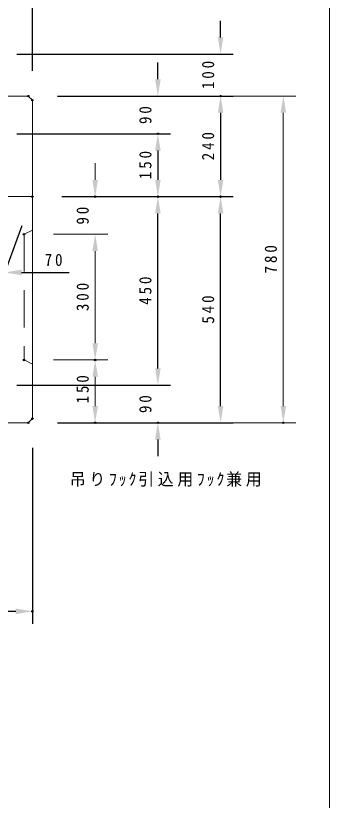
# Model space of a CAD drawing. Units: millimetres, scale not verified. Extents: x -4060 to 4060, y -2828 to 2828.
# Drawn here: x 3310 to 4060, y 0 to 1873 of the extents above; entities that cross this region are included whole.
import ezdxf

# ---------------------------------------------------------------- set-up
doc = ezdxf.new("R2010")
doc.units = ezdxf.units.MM
doc.header["$LTSCALE"] = 7
doc.header["$PDMODE"] = 32
doc.header["$PDSIZE"] = 3.5
doc.linetypes.add('USER1', pattern=[19.05, 12.7, -6.35])
doc.layers.add('0-2_DIM', color=7, linetype='Continuous')
doc.layers.add('0-8_Defpoints', color=7, linetype='Continuous')
for name, color, linetype, lineweight in [('0-5_TXT', 7, 'Continuous', 18), ('0-7_LAYER', 7, 'Continuous', 18), ('0-A_NO', 7, 'Continuous', 18), ('0-B_NO2', 7, 'USER1', 18)]:
    doc.layers.add(name, color=color, linetype=linetype, lineweight=lineweight)
doc.styles.add('ＭＳ ゴシック', font='')
doc.styles.get('ＭＳ ゴシック').set_extended_font_data('MS Gothic')

# ---------------------------------------------------------------- blocks, each defined once
blk = doc.blocks.new('D36')
at = {"layer": '0-2_DIM'}
for p, q in [((6384.991, 4598.714), (6384.991, 4968.714)), ((7439.991, 4598.714), (7439.991, 4968.714)), ((7399.991, 4938.714), (6424.991, 4938.714))]:
    blk.add_line(p, q, dxfattribs=at)
for points in [[(6424.991, 4945.381), (6424.991, 4932.048), (6384.991, 4938.714)], [(7399.991, 4945.381), (7399.991, 4932.048), (7439.991, 4938.714)]]:
    blk.add_solid(points, dxfattribs=at)
at = {"layer": '0-8_Defpoints'}
for p in [(6384.991, 4938.714), (6384.991, 4528.714), (7439.991, 4528.714)]:
    blk.add_point(p, dxfattribs=at)
at = {"layer": '0-2_DIM', "insert": (6867.391, 4953.714), "char_height": 29.33, "attachment_point": 7, "style": 'ＭＳ ゴシック'}
blk.add_mtext('\\T1.39;\\W0.85;1055', dxfattribs=at)
blk = doc.blocks.new('D37')
at = {"layer": '0-2_DIM'}
for p, q in [((7889.991, 4678.714), (7889.991, 4718.714)), ((7402.491, 4638.714), (7919.991, 4638.714)), ((7499.991, 4538.714), (7919.991, 4538.714)), ((7889.991, 4498.714), (7889.991, 4458.714))]:
    blk.add_line(p, q, dxfattribs=at)
for points in [[(7883.324, 4678.714), (7896.658, 4678.714), (7889.991, 4638.714)], [(7883.324, 4498.714), (7896.658, 4498.714), (7889.991, 4538.714)]]:
    blk.add_solid(points, dxfattribs=at)
at = {"layer": '0-8_Defpoints'}
for p in [(7332.491, 4638.714), (7429.991, 4538.714), (7889.991, 4538.714)]:
    blk.add_point(p, dxfattribs=at)
at = {"layer": '0-2_DIM', "insert": (7874.991, 4555.314), "char_height": 29.33, "attachment_point": 7, "rotation": 90, "style": 'ＭＳ ゴシック'}
blk.add_mtext('\\T1.38;\\W0.9;100', dxfattribs=at)
blk = doc.blocks.new('D38')
at = {"layer": '0-2_DIM'}
for p, q in [((7499.991, 4538.714), (7919.991, 4538.714)), ((7889.991, 4498.714), (7889.991, 4338.714)), ((7509.991, 4298.714), (7919.991, 4298.714))]:
    blk.add_line(p, q, dxfattribs=at)
for points in [[(7883.324, 4498.714), (7896.658, 4498.714), (7889.991, 4538.714)], [(7883.324, 4338.714), (7896.658, 4338.714), (7889.991, 4298.714)]]:
    blk.add_solid(points, dxfattribs=at)
at = {"layer": '0-8_Defpoints'}
for p in [(7429.991, 4538.714), (7439.991, 4298.714), (7889.991, 4298.714)]:
    blk.add_point(p, dxfattribs=at)
at = {"layer": '0-2_DIM', "insert": (7874.987, 4385.314), "char_height": 29.33, "attachment_point": 7, "rotation": 90, "style": 'ＭＳ ゴシック'}
blk.add_mtext('\\T1.38;\\W0.9;240', dxfattribs=at)
blk = doc.blocks.new('D39')
at = {"layer": '0-2_DIM'}
for p, q in [((7739.991, 4578.714), (7739.991, 4618.714)), ((7499.991, 4538.714), (7769.991, 4538.714)), ((7402.491, 4448.714), (7769.991, 4448.714)), ((7739.991, 4408.714), (7739.991, 4368.714))]:
    blk.add_line(p, q, dxfattribs=at)
for points in [[(7733.324, 4578.714), (7746.658, 4578.714), (7739.991, 4538.714)], [(7733.324, 4408.714), (7746.658, 4408.714), (7739.991, 4448.714)]]:
    blk.add_solid(points, dxfattribs=at)
at = {"layer": '0-8_Defpoints'}
for p in [(7429.991, 4538.714), (7332.491, 4448.714), (7739.991, 4448.714)]:
    blk.add_point(p, dxfattribs=at)
at = {"layer": '0-2_DIM', "insert": (7724.991, 4472.014), "char_height": 29.33, "attachment_point": 7, "rotation": 90, "style": 'ＭＳ ゴシック'}
blk.add_mtext('\\T1.37;\\W0.9;90', dxfattribs=at)
blk = doc.blocks.new('D40')
at = {"layer": '0-2_DIM'}
for p, q in [((7402.491, 4448.714), (7769.991, 4448.714)), ((7739.991, 4408.714), (7739.991, 4338.714)), ((7509.991, 4298.714), (7769.991, 4298.714))]:
    blk.add_line(p, q, dxfattribs=at)
for points in [[(7733.324, 4408.714), (7746.658, 4408.714), (7739.991, 4448.714)], [(7733.324, 4338.714), (7746.658, 4338.714), (7739.991, 4298.714)]]:
    blk.add_solid(points, dxfattribs=at)
at = {"layer": '0-8_Defpoints'}
for p in [(7332.491, 4448.714), (7439.991, 4298.714), (7739.991, 4298.714)]:
    blk.add_point(p, dxfattribs=at)
at = {"layer": '0-2_DIM', "insert": (7724.991, 4340.314), "char_height": 29.33, "attachment_point": 7, "rotation": 90, "style": 'ＭＳ ゴシック'}
blk.add_mtext('\\T1.38;\\W0.9;150', dxfattribs=at)
blk = doc.blocks.new('D49')
at = {"layer": '0-2_DIM'}
for p, q in [((7344.513, 4228.714), (7293.161, 4087.625)), ((7414.513, 4228.714), (7363.161, 4087.625)), ((7264.08, 4117.625), (7224.08, 4117.625)), ((7414.08, 4117.625), (7528.111, 4117.625))]:
    blk.add_line(p, q, dxfattribs=at)
for points in [[(7264.08, 4124.291), (7264.08, 4110.958), (7304.08, 4117.625)], [(7414.08, 4124.291), (7414.08, 4110.958), (7374.08, 4117.625)]]:
    blk.add_solid(points, dxfattribs=at)
at = {"layer": '0-8_Defpoints'}
for p in [(7369.991, 4298.714), (7439.991, 4298.714), (7374.08, 4117.625)]:
    blk.add_point(p, dxfattribs=at)
at = {"layer": '0-2_DIM', "insert": (7469.396, 4132.625), "char_height": 29.33, "attachment_point": 7, "style": 'ＭＳ ゴシック'}
blk.add_mtext('\\T1.37;\\W0.9;70', dxfattribs=at)
blk = doc.blocks.new('D50')
at = {"layer": '0-2_DIM'}
for p, q in [((6384.991, 3698.714), (6384.991, 3278.714)), ((7439.991, 3698.714), (7439.991, 3278.714)), ((6424.991, 3308.714), (7399.991, 3308.714))]:
    blk.add_line(p, q, dxfattribs=at)
for points in [[(6424.991, 3315.381), (6424.991, 3302.048), (6384.991, 3308.714)], [(7399.991, 3315.381), (7399.991, 3302.048), (7439.991, 3308.714)]]:
    blk.add_solid(points, dxfattribs=at)
at = {"layer": '0-8_Defpoints'}
for p in [(6384.991, 3768.714), (7439.991, 3768.714), (7439.991, 3308.714)]:
    blk.add_point(p, dxfattribs=at)
at = {"layer": '0-2_DIM', "insert": (6867.391, 3323.714), "char_height": 29.33, "attachment_point": 7, "style": 'ＭＳ ゴシック'}
blk.add_mtext('\\T1.39;\\W0.85;1055', dxfattribs=at)
blk = doc.blocks.new('D53')
at = {"layer": '0-2_DIM'}
for p, q in [((7509.991, 4298.714), (7919.991, 4298.714)), ((7889.991, 3798.714), (7889.991, 4258.714)), ((7499.991, 3758.714), (7919.991, 3758.714))]:
    blk.add_line(p, q, dxfattribs=at)
for points in [[(7883.324, 4258.714), (7896.658, 4258.714), (7889.991, 4298.714)], [(7883.324, 3798.714), (7896.658, 3798.714), (7889.991, 3758.714)]]:
    blk.add_solid(points, dxfattribs=at)
at = {"layer": '0-8_Defpoints'}
for p in [(7439.991, 4298.714), (7889.991, 4298.714), (7429.991, 3758.714)]:
    blk.add_point(p, dxfattribs=at)
at = {"layer": '0-2_DIM', "insert": (7874.991, 3995.314), "char_height": 29.33, "attachment_point": 7, "rotation": 90, "style": 'ＭＳ ゴシック'}
blk.add_mtext('\\T1.38;\\W0.9;540', dxfattribs=at)
blk = doc.blocks.new('D54')
at = {"layer": '0-2_DIM'}
for p, q in [((7739.991, 3888.714), (7739.991, 3928.714)), ((7402.491, 3848.714), (7769.991, 3848.714)), ((7499.991, 3758.714), (7769.991, 3758.714)), ((7739.991, 3718.714), (7739.991, 3678.714))]:
    blk.add_line(p, q, dxfattribs=at)
for points in [[(7733.324, 3888.714), (7746.658, 3888.714), (7739.991, 3848.714)], [(7733.324, 3718.714), (7746.658, 3718.714), (7739.991, 3758.714)]]:
    blk.add_solid(points, dxfattribs=at)
at = {"layer": '0-8_Defpoints'}
for p in [(7332.491, 3848.714), (7429.991, 3758.714), (7739.991, 3758.714)]:
    blk.add_point(p, dxfattribs=at)
at = {"layer": '0-2_DIM', "insert": (7724.991, 3782.014), "char_height": 29.33, "attachment_point": 7, "rotation": 90, "style": 'ＭＳ ゴシック'}
blk.add_mtext('\\T1.37;\\W0.9;90', dxfattribs=at)
blk = doc.blocks.new('D55')
at = {"layer": '0-2_DIM'}
for p, q in [((7509.991, 4298.714), (7769.991, 4298.714)), ((7739.991, 3888.714), (7739.991, 4258.714)), ((7402.491, 3848.714), (7769.991, 3848.714))]:
    blk.add_line(p, q, dxfattribs=at)
for points in [[(7733.324, 4258.714), (7746.658, 4258.714), (7739.991, 4298.714)], [(7733.324, 3888.714), (7746.658, 3888.714), (7739.991, 3848.714)]]:
    blk.add_solid(points, dxfattribs=at)
at = {"layer": '0-8_Defpoints'}
for p in [(7439.991, 4298.714), (7739.991, 4298.714), (7332.491, 3848.714)]:
    blk.add_point(p, dxfattribs=at)
at = {"layer": '0-2_DIM', "insert": (7724.991, 4040.314), "char_height": 29.33, "attachment_point": 7, "rotation": 90, "style": 'ＭＳ ゴシック'}
blk.add_mtext('\\T1.38;\\W0.9;450', dxfattribs=at)
blk = doc.blocks.new('D56')
at = {"layer": '0-8_Defpoints'}
for p in [(7419.991, 3908.714), (7429.991, 3758.714), (7589.991, 3758.714)]:
    blk.add_point(p, dxfattribs=at)
at = {"layer": '0-A_NO'}
for p, q in [((7489.991, 3908.714), (7619.991, 3908.714)), ((7589.991, 3868.714), (7589.991, 3798.714)), ((7499.991, 3758.714), (7619.991, 3758.714))]:
    blk.add_line(p, q, dxfattribs=at)
for points in [[(7583.324, 3868.714), (7596.658, 3868.714), (7589.991, 3908.714)], [(7583.324, 3798.714), (7596.658, 3798.714), (7589.991, 3758.714)]]:
    blk.add_solid(points, dxfattribs=at)
at = {"layer": '0-A_NO', "insert": (7574.991, 3804.904), "char_height": 29.33, "attachment_point": 7, "rotation": 90, "style": 'ＭＳ ゴシック'}
blk.add_mtext('\\T1.38;\\W0.9;150', dxfattribs=at)
blk = doc.blocks.new('D57')
at = {"layer": '0-8_Defpoints'}
for p in [(7419.991, 4208.714), (7419.991, 3908.714), (7589.991, 3908.714)]:
    blk.add_point(p, dxfattribs=at)
at = {"layer": '0-A_NO'}
for p, q in [((7489.991, 4208.714), (7619.991, 4208.714)), ((7589.991, 4168.714), (7589.991, 3948.714)), ((7489.991, 3908.714), (7619.991, 3908.714))]:
    blk.add_line(p, q, dxfattribs=at)
for points in [[(7583.324, 4168.714), (7596.658, 4168.714), (7589.991, 4208.714)], [(7583.324, 3948.714), (7596.658, 3948.714), (7589.991, 3908.714)]]:
    blk.add_solid(points, dxfattribs=at)
at = {"layer": '0-A_NO', "insert": (7574.991, 4025.314), "char_height": 29.33, "attachment_point": 7, "rotation": 90, "style": 'ＭＳ ゴシック'}
blk.add_mtext('\\T1.38;\\W0.9;300', dxfattribs=at)
blk = doc.blocks.new('D58')
at = {"layer": '0-8_Defpoints'}
for p in [(7439.991, 4298.714), (7589.991, 4298.714), (7419.991, 4208.714)]:
    blk.add_point(p, dxfattribs=at)
at = {"layer": '0-A_NO'}
for p, q in [((7589.991, 4338.714), (7589.991, 4378.714)), ((7509.991, 4298.714), (7619.991, 4298.714)), ((7489.991, 4208.714), (7619.991, 4208.714)), ((7589.991, 4168.714), (7589.991, 4128.714))]:
    blk.add_line(p, q, dxfattribs=at)
for points in [[(7583.324, 4338.714), (7596.658, 4338.714), (7589.991, 4298.714)], [(7583.324, 4168.714), (7596.658, 4168.714), (7589.991, 4208.714)]]:
    blk.add_solid(points, dxfattribs=at)
at = {"layer": '0-A_NO', "insert": (7574.991, 4232.014), "char_height": 29.33, "attachment_point": 7, "rotation": 90, "style": 'ＭＳ ゴシック'}
blk.add_mtext('\\T1.37;\\W0.9;90', dxfattribs=at)
blk = doc.blocks.new('D59')
at = {"layer": '0-5_TXT'}
for p, q in [((7499.991, 4538.714), (8069.991, 4538.714)), ((8039.991, 4498.714), (8039.991, 3798.714)), ((7499.991, 3758.714), (8069.991, 3758.714))]:
    blk.add_line(p, q, dxfattribs=at)
for points in [[(8033.324, 4498.714), (8046.658, 4498.714), (8039.991, 4538.714)], [(8033.324, 3798.714), (8046.658, 3798.714), (8039.991, 3758.714)]]:
    blk.add_solid(points, dxfattribs=at)
at = {"layer": '0-8_Defpoints'}
for p in [(7429.991, 4538.714), (7429.991, 3758.714), (8039.991, 3758.714)]:
    blk.add_point(p, dxfattribs=at)
at = {"layer": '0-5_TXT', "insert": (8024.991, 4115.314), "char_height": 29.33, "attachment_point": 7, "rotation": 90, "style": 'ＭＳ ゴシック'}
blk.add_mtext('\\T1.38;\\W0.9;780', dxfattribs=at)

msp = doc.modelspace()

# ---------------------------------------------------------------- linework, layer by layer
at = {"layer": '0-7_LAYER'}
for points in [[(-4060, -2827.5), (-4060, 2827.5), (4060, 2827.5), (4060, -2827.5)], [(4060, -2827.5), (-4060, -2827.5), (-4060, 2827.5), (4060, 2827.5)], [(2294.991, 1441.214), (3349.991, 1441.214), (3349.991, 1671.214), (3339.991, 1681.214), (2304.991, 1681.214), (2294.991, 1671.214)], [(2304.991, 901.214), (3339.991, 901.214), (3349.991, 911.214), (3349.991, 1441.214), (2294.991, 1441.214), (2294.991, 911.214)]]:
    msp.add_lwpolyline(points, close=True, dxfattribs=at)
at = {"layer": '0-B_NO2'}
for p, q in [((3349.991, 1361.214), (3329.991, 1351.214)), ((3329.991, 1351.214), (3329.991, 1051.214)), ((3329.991, 1051.214), (3349.991, 1041.214))]:
    msp.add_line(p, q, dxfattribs=at)

# ---------------------------------------------------------------- block references
at = {"layer": '0-2_DIM'}
for name in ['D36', 'D37', 'D39', 'D38', 'D40', 'D49', 'D55', 'D53', 'D54', 'D50']:
    msp.add_blockref(name, (-4090, -2857.5), dxfattribs=at)
at = {"layer": '0-5_TXT'}
msp.add_blockref('D59', (-4090, -2857.5), dxfattribs=at)
at = {"layer": '0-A_NO'}
for name in ['D58', 'D57', 'D56']:
    msp.add_blockref(name, (-4090, -2857.5), dxfattribs=at)

# ---------------------------------------------------------------- texts
at = {"layer": '0-5_TXT', "insert": (3439.392, 748.592), "char_height": 29.33, "attachment_point": 7, "style": 'ＭＳ ゴシック'}
msp.add_mtext('\\T1.23;\\W0.95;吊りﾌｯｸ引込用ﾌｯｸ兼用', dxfattribs=at)

doc.saveas('drawing.dxf')
